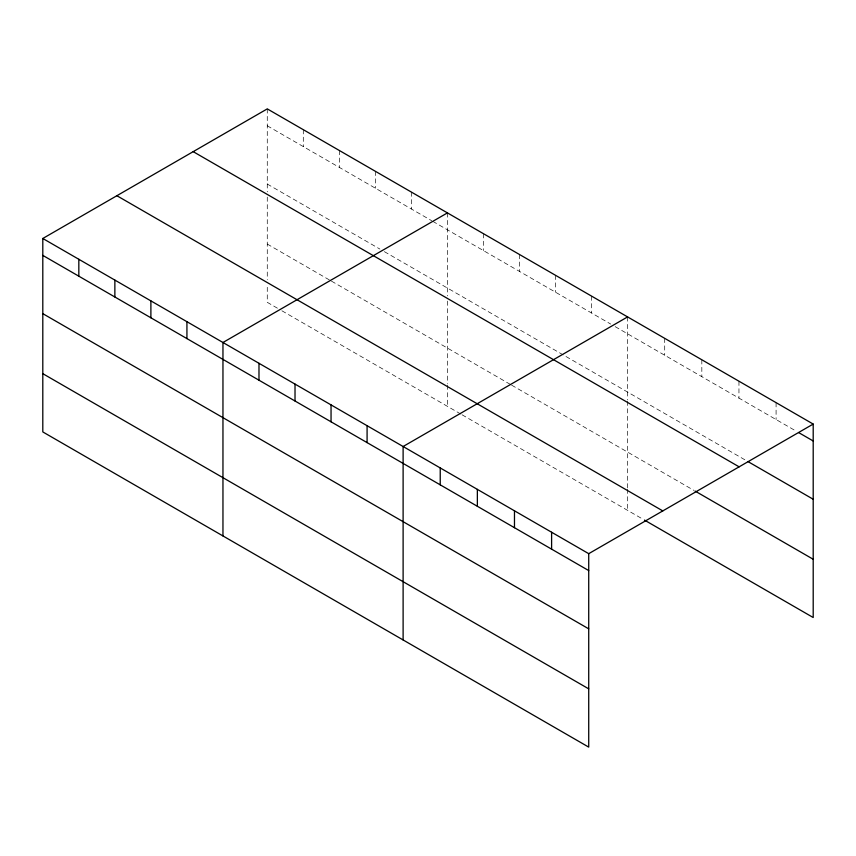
<?xml version="1.0" encoding="UTF-8"?>
<svg xmlns="http://www.w3.org/2000/svg" width="856" height="856" viewBox="0 0 856 856"><rect width="100%" height="100%" fill="white"/><g stroke="black" fill="none" stroke-linecap="round" stroke-linejoin="round"><path stroke-width="0.64" stroke-dasharray="4.28 3.21" d="M267.275 125.789L431.67 220.698M432.794 221.351L610.692 324.06M615.197 326.66L796.326 431.231M267.275 184.051L379.871 249.053M384.376 251.653L745.704 460.271M267.275 244.067L330.33 280.479M331.454 281.121L510.486 384.483M511.61 385.136L693.959 490.413M277.408 308.181L267.275 302.329L267.275 285.112M281.913 310.781L460.945 414.144M462.069 414.786L643.338 519.442M776.082 402.641L776.082 419.547M738.953 381.209L738.953 398.115M701.834 359.777L701.834 376.683M664.705 338.345L664.705 355.251M627.587 316.913L627.587 399.902M627.587 401.207L627.587 487.845M627.587 489.172L627.587 510.347M591.55 296.112L591.55 313.007M555.523 275.3L555.523 292.206M519.496 254.5L519.496 271.406M483.458 233.699L483.458 250.605M447.431 212.898L447.431 295.887M447.431 301.109L447.431 383.83M447.431 385.157L447.431 406.343M411.394 192.097L411.394 209.003M375.367 171.296L375.367 188.202M339.34 150.496L339.34 167.391M303.302 129.684L303.302 146.59M267.275 108.883L267.275 191.872M267.275 197.094L267.275 279.816"/><path stroke-width="1.28" d="M42.8 238.482L588.725 553.672L588.725 747.117L42.8 431.927L42.8 238.482L267.275 108.883L813.2 424.073L813.2 617.518L644.461 520.095M447.431 212.898L222.956 342.496L222.956 535.942M627.587 316.913L403.112 446.511L403.112 639.946M588.725 553.672L813.2 424.073M798.573 432.537L813.2 440.979M747.951 461.566L813.2 499.241M193.199 151.651L739.124 466.841M695.083 491.066L813.2 559.257M116.876 195.714L662.801 510.904M42.8 255.388L588.725 570.577M42.8 313.649L588.725 628.839M42.8 373.665L588.725 688.855M551.606 532.239L551.606 549.145M514.477 510.807L514.477 527.713M477.359 489.375L477.359 506.281M440.23 467.943L440.23 484.849M367.085 425.71L367.085 442.606M331.047 404.899L331.047 421.805M295.02 384.098L295.02 401.004M258.983 363.297L258.983 380.203M186.929 321.695L186.929 338.601M150.891 300.895L150.891 317.801M114.865 280.094L114.865 296.989M78.827 259.282L78.827 276.188"/></g></svg>
